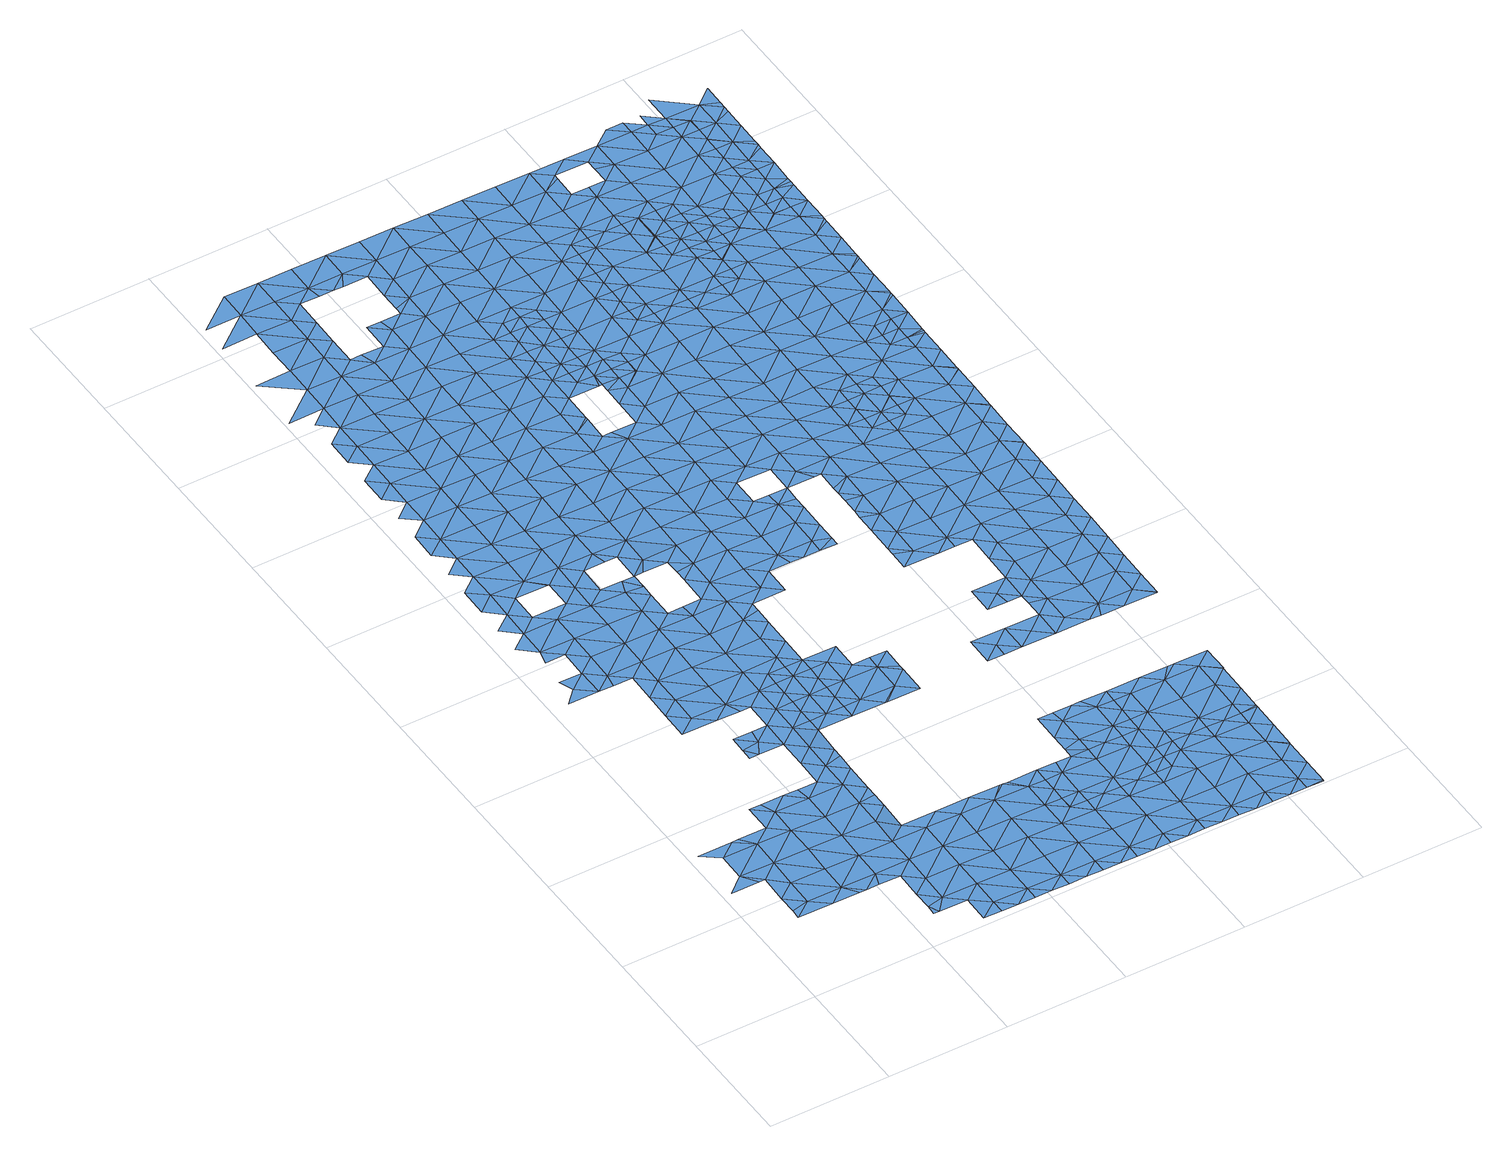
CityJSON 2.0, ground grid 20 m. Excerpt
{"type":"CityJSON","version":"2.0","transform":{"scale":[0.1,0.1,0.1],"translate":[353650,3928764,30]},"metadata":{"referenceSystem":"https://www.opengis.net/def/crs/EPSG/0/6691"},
"CityObjects":{
"waterbody1":{"type":"WaterBody","attributes":{"name":"4","class":"1140","function":"1","WaterBodyRiverFloodingRiskAttribute.description":"6","WaterBodyRiverFloodingRiskAttribute.rankOrg":"1","WaterBodyRiverFloodingRiskAttribute.adminType":"2","WaterBodyRiverFloodingRiskAttribute.scale":"L1"},"geometry":[{"type":"MultiSurface","lod":"1","boundaries":[[[0,1,2]],[[3,4,5]],[[4,3,6]],[[0,2,7]],[[8,9,0]],[[10,6,3]],[[11,9,12]],[[7,6,10]],[[3,5,13]],[[0,7,14]],[[8,12,9]],[[7,10,14]],[[0,14,8]],[[10,3,15]],[[12,8,16]],[[3,13,15]],[[15,17,10]],[[14,10,17]],[[13,18,15]],[[14,19,8]],[[16,8,20]],[[14,17,21]],[[15,18,22]],[[22,23,15]],[[14,21,19]],[[20,8,19]],[[23,24,15]],[[24,21,17]],[[25,23,22]],[[26,27,20]],[[17,15,24]],[[26,20,19]],[[28,29,30]],[[31,27,26]],[[24,32,21]],[[19,21,32]],[[33,26,19]],[[23,25,34]],[[29,35,36]],[[37,38,39]],[[29,28,35]],[[37,40,41]],[[42,35,28]],[[31,26,43]],[[34,44,23]],[[35,45,36]],[[46,43,26]],[[19,32,33]],[[34,36,45]],[[37,39,40]],[[24,23,44]],[[47,48,49]],[[45,44,34]],[[24,50,32]],[[46,26,33]],[[51,48,52]],[[44,50,24]],[[39,53,40]],[[42,54,35]],[[55,56,52]],[[57,58,42]],[[39,59,53]],[[50,60,32]],[[61,47,40]],[[32,62,33]],[[43,46,63]],[[57,64,58]],[[65,48,47]],[[66,67,68]],[[69,53,59]],[[70,68,67]],[[71,44,45]],[[40,53,61]],[[72,73,74]],[[52,75,55]],[[45,35,76]],[[73,55,74]],[[54,42,58]],[[65,77,48]],[[78,63,46]],[[68,79,66]],[[33,80,46]],[[61,65,47]],[[81,82,83]],[[64,84,58]],[[76,35,54]],[[52,48,77]],[[85,66,79]],[[86,74,55]],[[87,72,74]],[[75,86,55]],[[32,60,62]],[[44,88,50]],[[80,78,46]],[[89,69,85]],[[52,77,75]],[[69,90,53]],[[91,92,82]],[[81,91,82]],[[79,89,85]],[[93,60,50]],[[94,61,53]],[[95,54,58]],[[71,45,76]],[[71,88,44]],[[96,97,87]],[[33,62,80]],[[88,93,50]],[[70,98,68]],[[99,87,74]],[[89,90,69]],[[61,94,65]],[[100,92,91]],[[58,84,95]],[[99,74,86]],[[77,101,75]],[[102,60,93]],[[79,68,98]],[[62,60,102]],[[91,81,103]],[[80,104,78]],[[94,53,90]],[[105,106,107]],[[108,77,65]],[[106,96,107]],[[109,98,70]],[[84,110,95]],[[87,111,96]],[[76,54,112]],[[113,78,104]],[[114,71,76]],[[107,115,105]],[[112,54,95]],[[62,102,116]],[[117,103,113]],[[80,62,118]],[[89,79,119]],[[120,91,103]],[[121,99,86]],[[100,91,120]],[[62,116,118]],[[108,65,94]],[[117,113,104]],[[79,98,119]],[[110,122,95]],[[118,123,80]],[[111,87,99]],[[96,124,107]],[[80,123,104]],[[111,124,96]],[[114,76,112]],[[125,120,103]],[[126,127,115]],[[117,125,103]],[[71,128,88]],[[77,129,101]],[[130,89,119]],[[93,88,131]],[[123,132,104]],[[98,109,133]],[[90,89,134]],[[90,135,94]],[[136,128,71]],[[77,108,129]],[[121,137,99]],[[104,138,117]],[[124,139,107]],[[136,71,114]],[[107,140,115]],[[141,95,122]],[[134,89,130]],[[142,143,126]],[[133,144,98]],[[125,145,120]],[[146,143,142]],[[104,132,138]],[[98,147,119]],[[112,95,141]],[[88,128,131]],[[133,120,145]],[[117,148,125]],[[149,99,137]],[[148,117,138]],[[137,101,150]],[[147,130,119]],[[101,129,150]],[[151,146,142]],[[145,144,133]],[[90,134,135]],[[141,122,152]],[[153,142,126]],[[148,154,125]],[[155,145,125]],[[156,157,112]],[[107,139,140]],[[108,94,158]],[[151,159,160]],[[111,99,161]],[[156,112,141]],[[162,150,129]],[[149,137,150]],[[163,136,114]],[[126,115,153]],[[147,98,144]],[[114,112,157]],[[158,94,135]],[[129,108,158]],[[155,125,154]],[[161,99,149]],[[124,111,161]],[[164,160,159]],[[153,115,140]],[[165,151,142]],[[152,166,141]],[[155,167,145]],[[168,162,129]],[[157,163,114]],[[169,131,128]],[[167,170,145]],[[171,149,150]],[[162,171,150]],[[134,130,172]],[[136,173,128]],[[174,164,159]],[[144,145,170]],[[172,130,147]],[[168,129,158]],[[170,175,144]],[[139,176,140]],[[166,177,141]],[[165,142,153]],[[178,158,135]],[[151,179,159]],[[124,161,180]],[[175,181,144]],[[144,181,147]],[[139,124,176]],[[174,182,183]],[[165,179,151]],[[173,169,128]],[[141,184,156]],[[135,134,185]],[[168,186,162]],[[187,161,149]],[[134,172,185]],[[124,180,176]],[[188,149,171]],[[189,182,190]],[[176,191,140]],[[192,177,166]],[[136,163,173]],[[181,193,147]],[[147,193,172]],[[188,187,149]],[[194,135,185]],[[168,158,195]],[[178,135,194]],[[184,141,177]],[[158,178,195]],[[174,159,196]],[[157,156,184]],[[197,163,157]],[[168,198,186]],[[153,140,199]],[[200,201,190]],[[159,179,196]],[[168,195,198]],[[180,161,187]],[[202,193,181]],[[188,171,203]],[[192,204,177]],[[172,205,185]],[[206,178,194]],[[207,173,163]],[[140,191,199]],[[208,179,165]],[[186,198,209]],[[165,153,210]],[[174,196,211]],[[157,184,197]],[[169,173,212]],[[182,174,213]],[[197,207,163]],[[214,215,180]],[[172,193,216]],[[217,206,194]],[[213,174,211]],[[176,215,191]],[[153,199,210]],[[188,203,218]],[[180,187,214]],[[176,180,215]],[[202,219,193]],[[220,221,173]],[[190,182,222]],[[207,220,173]],[[212,173,221]],[[172,216,205]],[[223,224,209]],[[225,217,194]],[[208,226,179]],[[184,177,227]],[[226,211,196]],[[194,185,225]],[[177,204,227]],[[165,210,208]],[[182,213,222]],[[215,228,191]],[[191,229,199]],[[230,231,200]],[[218,209,224]],[[196,179,226]],[[232,233,234]],[[225,185,205]],[[235,193,219]],[[200,190,236]],[[187,188,237]],[[216,193,235]],[[188,218,237]],[[204,238,227]],[[187,239,214]],[[197,184,240]],[[221,220,241]],[[236,190,222]],[[199,229,210]],[[236,230,200]],[[242,243,234]],[[207,197,244]],[[216,245,205]],[[223,246,224]],[[231,230,233]],[[184,227,240]],[[218,224,237]],[[247,220,207]],[[216,235,245]],[[248,247,207]],[[217,249,250]],[[238,251,227]],[[239,187,237]],[[252,215,214]],[[213,211,253]],[[191,228,229]],[[245,254,205]],[[249,217,225]],[[207,244,248]],[[255,241,220]],[[205,256,225]],[[244,197,257]],[[210,258,208]],[[233,259,234]],[[211,226,253]],[[197,240,257]],[[253,260,213]],[[261,237,224]],[[244,257,262]],[[250,263,264]],[[230,259,233]],[[265,236,222]],[[246,261,224]],[[266,252,214]],[[249,263,250]],[[263,246,264]],[[267,255,220]],[[266,214,239]],[[205,254,256]],[[222,213,260]],[[267,220,247]],[[210,229,268]],[[269,265,222]],[[270,262,257]],[[271,230,236]],[[228,215,252]],[[226,208,258]],[[227,251,272]],[[210,268,258]],[[261,246,263]],[[240,273,257]],[[271,236,265]],[[269,222,260]],[[252,274,228]],[[228,275,229]],[[240,227,273]],[[226,276,253]],[[249,225,277]],[[225,256,277]],[[234,259,278]],[[242,234,279]],[[280,237,261]],[[251,281,272]],[[270,257,282]],[[239,237,283]],[[227,272,273]],[[284,230,271]],[[259,230,284]],[[265,269,285]],[[226,258,286]],[[234,278,279]],[[273,287,257]],[[288,289,249]],[[283,237,280]],[[275,228,274]],[[290,261,263]],[[281,291,272]],[[276,226,286]],[[256,292,277]],[[257,287,282]],[[249,277,288]],[[263,249,289]],[[266,239,293]],[[268,229,294]],[[278,259,295]],[[260,253,296]],[[260,297,269]],[[259,284,295]],[[289,290,263]],[[293,239,283]],[[298,274,252]],[[294,229,275]],[[299,286,258]],[[300,273,272]],[[285,269,301]],[[292,302,277]],[[253,276,296]],[[252,266,298]],[[295,303,278]],[[258,268,299]],[[300,272,291]],[[304,282,287]],[[280,261,290]],[[298,266,293]],[[288,277,302]],[[299,268,294]],[[305,287,273]],[[274,306,275]],[[279,278,303]],[[260,296,297]],[[301,269,297]],[[307,303,295]],[[283,280,308]],[[300,291,309]],[[310,294,275]],[[311,312,286]],[[283,313,293]],[[306,274,298]],[[304,287,314]],[[280,290,308]],[[308,313,283]],[[305,273,300]],[[315,316,301]],[[276,312,296]],[[297,315,301]],[[306,310,275]],[[317,314,287]],[[286,299,311]],[[318,279,303]],[[276,286,312]],[[305,317,287]],[[289,288,319]],[[320,290,289]],[[288,302,319]],[[309,321,300]],[[322,319,302]],[[323,299,294]],[[313,324,293]],[[325,316,315]],[[326,308,290]],[[303,307,327]],[[298,293,324]],[[328,323,294]],[[329,305,300]],[[289,319,320]],[[328,294,310]],[[330,311,299]],[[324,331,298]],[[332,315,297]],[[333,310,306]],[[334,314,317]],[[296,312,335]],[[297,296,336]],[[315,337,325]],[[322,338,319]],[[326,290,320]],[[336,296,335]],[[300,321,329]],[[339,333,306]],[[306,298,339]],[[303,327,340]],[[329,341,305]],[[305,342,317]],[[340,327,343]],[[317,344,334]],[[345,346,308]],[[338,347,319]],[[318,303,348]],[[339,298,331]],[[349,320,319]],[[330,299,323]],[[321,350,329]],[[351,310,333]],[[312,311,330]],[[341,342,305]],[[332,297,336]],[[328,310,352]],[[315,332,337]],[[308,326,345]],[[313,308,346]],[[348,303,340]],[[342,344,317]],[[352,310,351]],[[330,353,312]],[[354,323,328]],[[339,355,333]],[[350,356,329]],[[324,357,331]],[[335,312,353]],[[324,313,357]],[[358,345,326]],[[328,352,354]],[[340,343,359]],[[347,338,360]],[[349,319,347]],[[361,362,363]],[[364,365,366]],[[357,313,346]],[[361,337,362]],[[362,337,332]],[[323,367,330]],[[336,335,368]],[[369,366,365]],[[367,323,354]],[[370,355,339]],[[326,320,371]],[[372,341,329]],[[342,373,344]],[[374,359,363]],[[375,346,345]],[[376,332,336]],[[359,377,340]],[[378,329,356]],[[358,375,345]],[[335,353,368]],[[371,320,349]],[[379,344,373]],[[374,363,362]],[[339,331,380]],[[381,382,330]],[[330,383,353]],[[365,384,369]],[[378,372,329]],[[381,330,367]],[[358,326,371]],[[347,360,385]],[[386,379,387]],[[348,340,377]],[[388,342,341]],[[364,389,365]],[[331,357,380]],[[390,336,368]],[[385,360,391]],[[392,362,332]],[[385,393,347]],[[387,379,373]],[[374,377,359]],[[330,382,383]],[[367,354,394]],[[395,357,346]],[[378,356,396]],[[349,347,393]],[[397,398,353]],[[399,358,371]],[[353,383,397]],[[370,339,400]],[[395,346,375]],[[401,371,349]],[[368,353,398]],[[342,388,373]],[[339,380,400]],[[336,390,376]],[[402,367,394]],[[403,348,377]],[[394,354,404]],[[365,389,384]],[[401,349,393]],[[405,406,368]],[[396,407,378]],[[388,341,372]],[[405,368,398]],[[408,399,371]],[[387,373,409]],[[370,410,411]],[[390,368,406]],[[332,376,392]],[[410,370,400]],[[412,377,374]],[[404,413,394]],[[414,371,401]],[[389,415,384]],[[374,362,416]],[[380,357,417]],[[417,357,395]],[[402,394,418]],[[371,414,408]],[[419,415,389]],[[416,412,374]],[[413,404,420]],[[378,421,372]],[[422,373,388]],[[418,394,413]],[[380,423,400]],[[424,376,390]],[[362,392,416]],[[409,373,422]],[[421,378,407]],[[425,426,427]],[[428,411,429]],[[395,375,430]],[[428,431,420]],[[377,432,403]],[[411,410,429]],[[426,425,433]],[[434,424,390]],[[390,406,434]],[[372,435,388]],[[380,417,436]],[[437,384,415]],[[431,428,429]],[[400,438,410]],[[376,424,392]],[[439,440,441]],[[442,409,422]],[[421,407,443]],[[423,438,400]],[[430,444,395]],[[433,445,446]],[[380,436,423]],[[406,447,434]],[[445,433,425]],[[395,448,417]],[[432,377,412]],[[425,427,449]],[[410,450,429]],[[451,431,429]],[[392,452,416]],[[430,408,453]],[[441,454,439]],[[437,415,419]],[[372,421,435]],[[455,418,456]],[[446,457,458]],[[456,418,459]],[[460,455,456]],[[438,450,410]],[[461,451,429]],[[453,444,430]],[[443,462,421]],[[422,388,463]],[[447,464,434]],[[457,465,458]],[[453,408,466]],[[442,422,467]],[[456,468,460]],[[463,388,435]],[[450,461,429]],[[469,439,454]],[[470,440,439]],[[446,445,457]],[[471,467,422]],[[472,437,419]],[[473,445,425]],[[474,468,475]],[[463,471,422]],[[474,460,468]],[[476,477,465]],[[392,424,452]],[[452,478,416]],[[462,443,479]],[[462,480,421]],[[436,417,448]],[[421,480,435]],[[457,476,465]],[[459,481,456]],[[466,482,453]],[[395,444,448]],[[473,425,449]],[[483,424,434]],[[477,476,484]],[[485,472,419]],[[464,483,434]],[[412,416,478]],[[486,487,437]],[[488,464,489]],[[412,490,432]],[[470,439,469]],[[472,486,437]],[[484,491,492]],[[488,475,468]],[[489,475,488]],[[493,444,453]],[[478,490,412]],[[480,494,435]],[[495,457,445]],[[423,436,496]],[[476,491,484]],[[435,494,463]],[[487,486,469]],[[473,497,445]],[[492,491,482]],[[450,498,461]],[[436,448,496]],[[488,483,464]],[[496,499,423]],[[500,456,481]],[[449,501,473]],[[502,470,469]],[[503,461,498]],[[504,467,471]],[[483,505,424]],[[486,502,469]],[[424,506,452]],[[507,508,463]],[[453,482,493]],[[481,503,498]],[[438,423,499]],[[509,476,457]],[[507,463,494]],[[463,508,471]],[[438,510,450]],[[505,506,424]],[[493,511,444]],[[512,486,472]],[[499,510,438]],[[501,513,473]],[[514,432,490]],[[468,456,515]],[[468,516,488]],[[482,491,493]],[[517,504,471]],[[500,481,498]],[[509,491,476]],[[502,518,470]],[[452,519,478]],[[448,444,511]],[[445,497,495]],[[448,520,496]],[[517,471,508]],[[521,470,518]],[[456,500,515]],[[472,485,512]],[[522,512,485]],[[488,523,483]],[[486,524,502]],[[525,497,473]],[[457,495,509]],[[512,524,486]],[[491,526,493]],[[527,473,513]],[[528,500,498]],[[513,521,529]],[[448,511,520]],[[468,515,516]],[[521,518,529]],[[530,505,483]],[[450,510,531]],[[452,506,519]],[[498,450,532]],[[490,533,514]],[[490,478,533]],[[499,496,534]],[[535,510,499]],[[524,536,502]],[[502,537,518]],[[532,450,531]],[[532,528,498]],[[493,538,511]],[[523,488,516]],[[497,539,495]],[[527,513,529]],[[491,509,526]],[[530,506,505]],[[526,538,493]],[[533,478,519]],[[515,500,540]],[[496,520,534]],[[534,535,499]],[[536,537,502]],[[512,522,541]],[[539,509,495]],[[540,542,515]],[[518,537,529]],[[473,527,525]],[[542,543,515]],[[515,543,516]],[[500,528,540]],[[510,544,531]],[[538,545,511]],[[535,544,510]],[[483,523,530]],[[506,546,519]],[[547,514,533]],[[548,526,509]],[[520,511,545]],[[497,525,539]],[[549,512,541]],[[512,550,524]],[[551,552,516]],[[516,552,523]],[[516,543,551]],[[553,533,519]],[[546,506,530]],[[544,554,531]],[[531,555,532]],[[527,529,556]],[[557,540,528]],[[552,558,523]],[[534,520,559]],[[527,560,525]],[[524,561,536]],[[558,562,523]],[[529,537,556]],[[563,535,534]],[[509,539,548]],[[532,555,528]],[[520,545,559]],[[564,545,538]],[[530,523,562]],[[550,561,524]],[[512,549,550]],[[528,565,557]],[[538,526,566]],[[519,546,553]],[[560,527,556]],[[566,526,548]],[[536,567,537]],[[555,531,554]],[[568,569,530]],[[570,534,559]],[[549,541,571]],[[566,572,538]],[[530,562,568]],[[547,533,573]],[[574,559,545]],[[546,530,569]],[[561,567,536]],[[567,556,537]],[[555,575,528]],[[533,553,573]],[[576,545,564]],[[563,577,535]],[[539,578,548]],[[528,575,565]],[[525,560,579]],[[534,570,563]],[[539,525,578]],[[564,538,572]],[[580,545,576]],[[581,553,546]],[[582,549,571]],[[549,583,550]],[[544,535,577]],[[574,545,580]],[[583,549,582]],[[584,547,573]],[[585,586,559]],[[585,559,574]],[[525,579,578]],[[554,544,577]],[[548,587,566]],[[567,588,556]],[[589,561,550]],[[570,559,586]],[[583,589,550]],[[590,564,572]],[[546,569,581]],[[560,556,588]],[[591,565,575]],[[581,592,553]],[[553,593,573]],[[560,594,579]],[[595,563,570]],[[555,554,596]],[[581,569,597]],[[598,567,561]],[[548,578,587]],[[572,599,590]],[[554,577,596]],[[598,561,589]],[[572,566,600]],[[594,560,588]],[[570,586,595]],[[575,555,601]],[[594,602,579]],[[579,603,578]],[[563,604,577]],[[591,575,605]],[[566,587,600]],[[597,606,581]],[[600,607,572]],[[595,604,563]],[[555,596,601]],[[553,592,593]],[[608,567,598]],[[602,603,579]],[[595,586,609]],[[588,567,608]],[[584,573,610]],[[575,611,605]],[[599,572,607]],[[578,612,587]],[[610,573,593]],[[606,613,581]],[[588,614,594]],[[615,592,581]],[[575,601,611]],[[614,588,608]],[[603,612,578]],[[609,616,595]],[[596,577,617]],[[618,619,620]],[[617,577,604]],[[592,621,593]],[[587,622,600]],[[614,623,594]],[[618,599,607]],[[620,599,618]],[[594,623,602]],[[617,624,596]],[[625,605,611]],[[626,619,618]],[[627,607,600]],[[595,628,604]],[[629,616,630]],[[606,631,613]],[[632,603,602]],[[592,615,621]],[[623,632,602]],[[628,595,616]],[[633,593,621]],[[629,626,618]],[[630,626,629]],[[581,613,615]],[[601,596,634]],[[610,593,635]],[[611,636,625]],[[593,633,635]],[[587,612,622]],[[604,637,617]],[[631,638,613]],[[596,624,634]],[[628,637,604]],[[628,616,629]],[[611,601,639]],[[627,600,622]],[[640,603,632]],[[618,607,627]],[[612,603,640]],[[621,615,641]],[[642,615,613]],[[601,634,639]],[[638,642,613]],[[636,611,639]],[[610,635,643]],[[617,644,624]],[[645,612,640]],[[629,618,646]],[[647,612,645]],[[615,648,641]],[[622,612,647]],[[646,618,627]],[[629,649,628]],[[650,617,637]],[[651,642,638]],[[652,653,654]],[[655,648,615]],[[653,636,639]],[[652,636,653]],[[628,656,637]],[[635,657,643]],[[627,622,658]],[[659,660,654]],[[622,647,658]],[[617,650,644]],[[660,659,661]],[[629,646,649]],[[649,662,628]],[[663,646,627]],[[634,624,664]],[[659,665,661]],[[656,666,637]],[[667,650,637]],[[668,627,658]],[[615,642,655]],[[666,667,637]],[[628,662,656]],[[654,653,659]],[[639,634,664]],[[627,668,663]],[[651,669,642]],[[624,644,664]],[[639,670,653]],[[656,662,671]],[[672,665,659]],[[673,657,674]],[[675,643,657]],[[676,646,663]],[[674,648,673]],[[649,646,677]],[[648,655,673]],[[669,678,642]],[[679,671,662]],[[677,646,676]],[[680,650,667]],[[650,681,644]],[[642,678,655]],[[639,664,670]],[[682,683,684]],[[685,649,677]],[[682,686,669]],[[649,687,662]],[[659,688,672]],[[675,657,673]],[[680,681,650]],[[681,664,644]],[[659,653,689]],[[649,685,687]],[[690,680,667]],[[689,653,670]],[[682,684,686]],[[686,678,669]],[[687,691,662]],[[678,692,655]],[[679,662,691]],[[693,670,664]],[[659,694,688]],[[684,695,686]],[[673,655,692]],[[673,696,675]],[[697,679,691]],[[659,689,694]],[[688,694,698]],[[692,696,673]],[[690,699,680]],[[700,689,670]],[[693,664,681]],[[694,701,698]],[[693,700,670]],[[702,701,695]],[[702,698,701]],[[680,703,681]],[[704,703,680]],[[704,680,699]],[[705,706,686]],[[686,695,705]],[[675,707,708]],[[707,675,696]],[[709,693,681]],[[678,686,706]],[[710,709,681]],[[678,711,692]],[[710,681,703]],[[695,701,705]],[[694,689,712]],[[706,711,678]],[[712,689,700]],[[701,694,713]],[[713,694,714]],[[713,715,701]],[[716,705,701]],[[717,708,707]],[[715,716,701]],[[718,693,709]],[[700,693,719]],[[714,694,720]],[[707,696,721]],[[693,718,719]],[[694,712,720]],[[722,717,707]],[[696,692,723]],[[724,700,719]],[[700,725,712]],[[721,722,707]],[[705,726,706]],[[726,705,716]],[[700,724,725]],[[692,711,723]],[[727,714,720]],[[721,696,723]],[[728,720,712]],[[725,729,712]],[[730,731,706]],[[706,731,711]],[[730,706,726]],[[716,732,726]],[[712,729,728]],[[733,721,723]],[[731,734,711]],[[735,723,711]],[[736,720,728]],[[734,737,711]],[[716,738,732]],[[727,720,739]],[[737,735,711]],[[739,720,736]],[[740,726,732]],[[741,742,723]],[[738,743,732]],[[741,723,735]],[[733,723,742]],[[744,740,732]],[[743,738,745]],[[744,732,743]],[[742,741,746]]]}]},
"waterbody2":{"type":"WaterBody","attributes":{"name":"4","class":"1140","function":"1","WaterBodyRiverFloodingRiskAttribute.description":"6","WaterBodyRiverFloodingRiskAttribute.rankOrg":"2","WaterBodyRiverFloodingRiskAttribute.adminType":"2","WaterBodyRiverFloodingRiskAttribute.scale":"L1"},"geometry":[{"type":"MultiSurface","lod":"1","boundaries":[[[747,748,749]],[[748,750,749]],[[751,749,750]],[[750,748,155]],[[167,155,748]],[[750,155,154]],[[752,748,747]],[[752,753,754]],[[202,181,754]],[[175,170,754]],[[748,754,170]],[[170,167,748]],[[154,148,750]],[[755,750,148]],[[755,751,750]],[[752,754,748]],[[754,181,175]],[[219,202,754]],[[753,219,754]]]}]},
"waterbody3":{"type":"WaterBody","attributes":{"name":"4","class":"1140","function":"1","WaterBodyRiverFloodingRiskAttribute.description":"6","WaterBodyRiverFloodingRiskAttribute.rankOrg":"1","WaterBodyRiverFloodingRiskAttribute.adminType":"2","WaterBodyRiverFloodingRiskAttribute.scale":"L1"},"geometry":[{"type":"MultiSurface","lod":"1","boundaries":[[[756,749,751]],[[757,758,759]],[[758,757,760]],[[761,756,762]],[[763,758,760]],[[758,756,759]],[[758,762,756]],[[762,758,763]],[[764,762,763]],[[764,765,762]],[[765,766,762]],[[767,762,766]],[[767,761,762]],[[747,749,761]],[[749,756,761]],[[761,768,752]],[[769,219,768]],[[761,767,768]],[[752,768,753]],[[753,768,219]],[[767,769,768]],[[752,747,761]],[[759,756,755]],[[751,755,756]]]}]},
"waterbody4":{"type":"WaterBody","attributes":{"name":"4","class":"1140","function":"1","WaterBodyRiverFloodingRiskAttribute.description":"6","WaterBodyRiverFloodingRiskAttribute.rankOrg":"1","WaterBodyRiverFloodingRiskAttribute.adminType":"2","WaterBodyRiverFloodingRiskAttribute.scale":"L1"},"geometry":[{"type":"MultiSurface","lod":"1","boundaries":[[[770,771,772]],[[770,773,771]],[[773,774,775]],[[774,776,775]],[[777,778,775]],[[779,780,781]],[[771,780,782]],[[771,782,783]],[[771,773,775]],[[777,775,776]],[[779,781,784]],[[783,772,771]],[[779,782,780]],[[785,786,787]],[[787,788,785]],[[788,781,780]],[[775,785,771]],[[785,788,780]],[[780,771,785]],[[778,786,785]],[[775,778,785]]]}]},
"waterbody5":{"type":"WaterBody","attributes":{"name":"4","class":"1140","function":"1","WaterBodyRiverFloodingRiskAttribute.description":"6","WaterBodyRiverFloodingRiskAttribute.rankOrg":"2","WaterBodyRiverFloodingRiskAttribute.adminType":"2","WaterBodyRiverFloodingRiskAttribute.scale":"L1"},"geometry":[{"type":"MultiSurface","lod":"1","boundaries":[[[789,790,791]],[[792,790,789]],[[793,790,792]],[[790,793,794]],[[793,792,795]],[[796,791,797]],[[792,409,442]],[[798,409,792]],[[442,467,792]],[[792,467,795]],[[504,795,467]],[[792,789,798]],[[798,789,772]],[[770,772,789]],[[772,783,799]],[[798,772,386]],[[386,387,798]],[[790,794,791]],[[770,789,773]],[[791,800,801]],[[791,796,800]],[[779,784,802]],[[783,782,799]],[[803,802,804]],[[803,314,805]],[[799,386,772]],[[334,805,314]],[[387,409,798]],[[267,804,255]],[[282,304,803]],[[255,804,806]],[[244,262,248]],[[789,801,773]],[[773,801,774]],[[801,776,774]],[[800,776,801]],[[782,779,802]],[[782,802,799]],[[799,802,803]],[[799,803,805]],[[799,805,386]],[[379,386,805]],[[334,379,805]],[[344,379,334]],[[806,804,784]],[[804,802,784]],[[794,797,791]],[[304,314,803]],[[789,791,801]],[[793,807,794]],[[807,793,808]],[[793,795,808]],[[809,808,795]],[[794,810,797]],[[810,794,811]],[[811,794,807]],[[809,504,517]],[[504,809,795]],[[804,247,812]],[[803,804,812]],[[812,282,803]],[[247,804,267]],[[262,270,812]],[[248,262,812]],[[812,247,248]],[[270,282,812]]]}]},
"waterbody6":{"type":"WaterBody","attributes":{"name":"4","class":"1140","function":"1","WaterBodyRiverFloodingRiskAttribute.description":"6","WaterBodyRiverFloodingRiskAttribute.rankOrg":"2","WaterBodyRiverFloodingRiskAttribute.adminType":"2","WaterBodyRiverFloodingRiskAttribute.scale":"L1"},"geometry":[{"type":"MultiSurface","lod":"1","boundaries":[[[381,813,382]],[[813,455,460]],[[460,474,814]],[[814,813,460]],[[383,813,814]],[[382,813,383]],[[406,405,447]],[[397,383,814]],[[489,464,447]],[[398,397,814]],[[405,398,815]],[[447,405,815]],[[814,475,815]],[[381,367,813]],[[367,402,813]],[[813,418,455]],[[402,418,813]],[[474,475,814]],[[489,447,815]],[[489,815,475]],[[815,398,814]]]}]},
"waterbody7":{"type":"WaterBody","attributes":{"name":"4","class":"1140","function":"1","WaterBodyRiverFloodingRiskAttribute.description":"6","WaterBodyRiverFloodingRiskAttribute.rankOrg":"2","WaterBodyRiverFloodingRiskAttribute.adminType":"2","WaterBodyRiverFloodingRiskAttribute.scale":"L1"},"geometry":[{"type":"MultiSurface","lod":"1","boundaries":[[[503,451,461]],[[459,413,816]],[[503,816,451]],[[503,459,816]],[[481,459,503]],[[431,451,816]],[[431,816,413]],[[413,420,431]],[[459,418,413]]]}]},
"waterbody8":{"type":"WaterBody","attributes":{"name":"4","class":"1140","function":"1","WaterBodyRiverFloodingRiskAttribute.description":"6","WaterBodyRiverFloodingRiskAttribute.rankOrg":"2","WaterBodyRiverFloodingRiskAttribute.adminType":"2","WaterBodyRiverFloodingRiskAttribute.scale":"L1"},"geometry":[{"type":"MultiSurface","lod":"1","boundaries":[[[626,817,818]],[[817,574,818]],[[576,564,818]],[[818,580,576]],[[590,599,818]],[[630,817,626]],[[626,818,619]],[[585,574,817]],[[609,586,817]],[[609,817,630]],[[616,609,630]],[[818,599,620]],[[574,580,818]],[[586,585,817]],[[590,818,564]],[[619,818,620]]]}]},
"waterbody9":{"type":"WaterBody","attributes":{"name":"4","class":"1140","function":"1","WaterBodyRiverFloodingRiskAttribute.description":"6","WaterBodyRiverFloodingRiskAttribute.rankOrg":"2","WaterBodyRiverFloodingRiskAttribute.adminType":"2","WaterBodyRiverFloodingRiskAttribute.scale":"L1"},"geometry":[{"type":"MultiSurface","lod":"1","boundaries":[[[819,654,820]],[[568,562,821]],[[654,660,820]],[[558,552,822]],[[562,558,822]],[[562,822,821]],[[821,822,823]],[[824,825,823]],[[826,683,827]],[[638,825,828]],[[827,669,651]],[[631,606,829]],[[829,638,631]],[[638,829,825]],[[825,829,823]],[[829,821,823]],[[821,829,606]],[[827,683,682]],[[669,827,682]],[[820,830,819]],[[636,652,819]],[[625,636,819]],[[605,625,819]],[[830,605,819]],[[565,591,830]],[[565,830,831]],[[557,565,831]],[[827,828,826]],[[651,638,827]],[[827,638,828]],[[832,824,823]],[[820,660,661]],[[542,540,831]],[[557,831,540]],[[591,605,830]],[[652,654,819]],[[833,834,830]],[[569,568,821]],[[597,569,821]],[[834,822,552]],[[551,543,834]],[[543,831,834]],[[661,835,820]],[[821,606,597]],[[835,836,820]],[[820,836,833]],[[820,833,830]],[[836,832,823]],[[836,823,833]],[[822,833,823]],[[834,833,822]],[[551,834,552]],[[542,831,543]],[[661,665,835]],[[834,831,830]]]}]},
"waterbody10":{"type":"WaterBody","attributes":{"name":"4","class":"1140","function":"1","WaterBodyRiverFloodingRiskAttribute.description":"6","WaterBodyRiverFloodingRiskAttribute.rankOrg":"1","WaterBodyRiverFloodingRiskAttribute.adminType":"2","WaterBodyRiverFloodingRiskAttribute.scale":"L1"},"geometry":[{"type":"MultiSurface","lod":"1","boundaries":[[[825,824,828]],[[683,837,838]],[[683,826,837]],[[828,824,832]],[[826,828,837]],[[832,837,828]],[[832,836,837]],[[838,837,665]],[[837,836,835]],[[835,665,837]]]}]},
"waterbody11":{"type":"WaterBody","attributes":{"name":"4","class":"1140","function":"1","WaterBodyRiverFloodingRiskAttribute.description":"6","WaterBodyRiverFloodingRiskAttribute.rankOrg":"2","WaterBodyRiverFloodingRiskAttribute.adminType":"2","WaterBodyRiverFloodingRiskAttribute.scale":"L1"},"geometry":[{"type":"MultiSurface","lod":"1","boundaries":[[[672,698,839]],[[698,702,839]],[[838,839,683]],[[684,702,695]],[[702,684,839]],[[684,683,839]],[[688,698,672]],[[665,839,838]],[[665,672,839]]]}]},
"waterbody12":{"type":"WaterBody","attributes":{"name":"4","class":"1140","function":"1","WaterBodyRiverFloodingRiskAttribute.description":"6","WaterBodyRiverFloodingRiskAttribute.rankOrg":"2","WaterBodyRiverFloodingRiskAttribute.adminType":"2","WaterBodyRiverFloodingRiskAttribute.scale":"L1"},"geometry":[{"type":"MultiSurface","lod":"1","boundaries":[[[679,840,671]],[[671,666,656]],[[666,671,840]],[[690,667,666]],[[690,666,840]],[[679,841,840]],[[699,690,840]],[[841,679,697]],[[841,699,840]]]}]},
"waterbody13":{"type":"WaterBody","attributes":{"name":"4","class":"1140","function":"1","WaterBodyRiverFloodingRiskAttribute.description":"6","WaterBodyRiverFloodingRiskAttribute.rankOrg":"2","WaterBodyRiverFloodingRiskAttribute.adminType":"2","WaterBodyRiverFloodingRiskAttribute.scale":"L1"},"geometry":[{"type":"MultiSurface","lod":"1","boundaries":[[[722,721,733]],[[842,843,722]],[[726,740,730]],[[722,733,842]],[[730,844,731]],[[733,742,842]],[[730,740,844]],[[844,845,731]],[[845,737,734]],[[742,746,842]],[[734,731,845]],[[740,744,844]],[[735,737,845]],[[846,845,844]],[[847,735,845]],[[741,735,847]],[[746,741,847]],[[848,844,744]],[[849,842,850]],[[842,746,850]],[[846,844,848]],[[851,847,845]],[[852,845,846]],[[746,847,850]],[[851,845,852]],[[847,853,850]],[[854,847,851]],[[853,847,854]],[[855,856,850]],[[855,850,853]]]}]},
"waterbody14":{"type":"WaterBody","attributes":{"name":"4","class":"1140","function":"1","WaterBodyRiverFloodingRiskAttribute.description":"6","WaterBodyRiverFloodingRiskAttribute.rankOrg":"2","WaterBodyRiverFloodingRiskAttribute.adminType":"2","WaterBodyRiverFloodingRiskAttribute.scale":"L1"},"geometry":[{"type":"MultiSurface","lod":"1","boundaries":[[[738,715,857]],[[738,716,715]],[[727,739,857]],[[858,745,738]],[[713,727,857]],[[727,713,714]],[[857,739,858]],[[858,738,857]],[[715,713,857]]]}]}
},
"vertices":[
[43,272,6],[15,249,5],[61,248,5],[98,178,4],[70,171,4],[69,156,4],[70,201,4],[71,248,5],[101,317,6],[44,318,6],[99,224,4],[16,341,5],[72,340,6],[127,155,4],[100,271,6],[155,177,4],[83,340,6],[156,223,4],[172,154,4],[157,316,6],[130,339,6],[157,270,6],[183,154,4],[212,176,4],[213,222,4],[204,154,4],[158,362,6],[130,386,6],[247,60,4],[239,77,4],[238,60,4],[149,385,6],[213,269,6],[214,315,6],[240,153,4],[267,83,4],[239,107,4],[51,734,8],[29,711,8],[79,711,8],[79,756,8],[41,757,8],[295,59,4],[187,385,6],[269,176,4],[268,129,4],[215,361,6],[80,803,8],[52,826,8],[47,803,8],[269,222,4],[25,850,8],[53,872,8],[107,733,8],[324,82,4],[54,918,8],[25,896,8],[294,14,4],[323,36,4],[103,710,8],[270,268,6],[108,779,8],[271,314,6],[211,384,6],[323,13,4],[109,825,8],[134,617,7],[133,571,7],[162,593,7],[136,710,8],[190,570,7],[325,175,4],[27,989,9],[26,942,9],[55,965,10],[82,895,8],[324,129,4],[110,872,8],[244,384,6],[163,639,7],[272,360,6],[203,477,7],[188,496,7],[188,477,7],[351,13,4],[135,663,7],[82,941,9],[55,1011,10],[326,221,4],[163,686,7],[164,732,8],[217,500,7],[189,524,7],[298,244,4],[165,778,8],[380,35,4],[56,1057,10],[28,1034,10],[219,592,7],[111,964,10],[220,523,7],[139,894,8],[299,291,6],[245,476,7],[272,407,6],[29,1127,10],[28,1081,10],[57,1104,10],[166,825,8],[229,569,7],[379,12,4],[112,1010,10],[380,81,4],[245,431,6],[381,128,4],[58,1150,10],[299,317,6],[273,453,6],[299,336,6],[219,638,7],[246,523,7],[136,940,9],[407,12,4],[300,383,6],[113,1056,10],[274,499,7],[58,1196,10],[30,1173,10],[383,220,4],[166,871,8],[220,685,7],[355,243,4],[301,414,6],[247,569,7],[221,731,8],[222,777,8],[382,174,4],[139,940,9],[301,430,6],[114,1103,10],[114,1149,10],[436,34,4],[59,1242,10],[31,1220,10],[275,591,7],[275,545,7],[31,1266,10],[276,637,7],[302,475,8],[168,963,10],[167,917,8],[60,1288,10],[436,11,4],[115,1195,10],[302,498,8],[302,522,8],[437,80,4],[438,127,4],[222,824,8],[61,1334,10],[32,1312,10],[169,1009,10],[195,893,8],[439,173,4],[33,1358,10],[116,1241,10],[465,11,4],[303,545,8],[223,870,8],[411,243,4],[303,568,8],[196,939,9],[277,684,7],[439,219,4],[61,1381,10],[303,591,8],[170,1102,10],[493,33,4],[251,800,8],[117,1287,10],[169,1055,10],[304,614,8],[62,1427,11],[34,1405,10],[494,79,4],[278,730,8],[231,892,8],[225,1008,10],[225,962,10],[5,1428,9],[63,1473,11],[171,1148,10],[493,10,4],[333,637,9],[278,776,8],[251,846,8],[117,1334,10],[495,126,4],[252,866,8],[172,1194,10],[64,1520,11],[7,1521,9],[332,613,9],[232,939,9],[521,10,4],[334,729,10],[276,799,9],[495,172,4],[173,1287,10],[252,892,8],[173,1241,10],[118,1380,10],[462,242,4],[119,1426,11],[226,1054,10],[227,1101,10],[334,683,9],[307,799,9],[253,939,9],[361,613,9],[496,218,4],[468,242,4],[120,1472,11],[266,892,9],[281,915,8],[335,775,10],[174,1333,10],[550,32,4],[228,1147,10],[228,1193,10],[121,1565,11],[64,1566,11],[8,1613,9],[65,1612,11],[66,1658,11],[362,659,9],[120,1519,11],[281,961,10],[549,9,4],[282,1007,10],[550,78,4],[476,241,4],[67,1704,11],[9,1659,10],[523,149,4],[362,706,10],[308,891,9],[524,194,4],[523,171,4],[336,822,10],[308,846,10],[578,9,4],[284,1100,10],[175,1379,10],[363,734,10],[525,241,4],[363,751,10],[551,125,4],[230,1286,10],[122,1611,11],[176,1425,11],[337,914,10],[524,149,4],[337,868,10],[308,865,10],[149,1495,11],[283,1053,10],[524,217,4],[229,1240,10],[176,1471,11],[552,148,4],[149,1542,11],[606,31,4],[607,77,4],[284,1146,10],[285,1192,10],[231,1378,10],[392,774,10],[123,1657,11],[123,1703,11],[338,960,10],[606,9,4],[580,148,4],[339,1006,10],[150,1587,11],[168,1495,11],[231,1332,10],[608,124,4],[392,821,10],[393,867,10],[394,913,10],[634,8,4],[419,751,10],[340,1053,10],[286,1239,10],[151,1634,11],[232,1424,11],[233,1470,11],[340,1099,10],[287,1285,10],[663,30,4],[205,1494,11],[420,797,10],[179,1656,11],[608,147,4],[664,76,4],[341,1145,10],[183,1633,11],[395,960,10],[663,8,4],[342,1191,10],[287,1331,10],[288,1377,10],[396,1006,10],[636,147,4],[234,1517,11],[206,1541,11],[665,123,4],[180,1703,11],[449,820,10],[450,866,10],[691,7,4],[456,797,10],[343,1284,10],[396,1052,10],[229,1540,11],[451,912,10],[207,1633,11],[343,1238,10],[720,29,4],[344,1330,10],[397,1098,10],[290,1516,11],[370,1167,10],[665,146,4],[289,1423,11],[290,1469,11],[263,1540,11],[477,796,10],[398,1144,10],[236,1656,11],[721,75,4],[721,122,4],[222,1632,11],[694,146,4],[451,959,10],[452,1005,10],[506,819,10],[237,1702,11],[507,865,10],[719,7,4],[371,1208,10],[371,1214,10],[345,1376,10],[372,1261,10],[385,1167,10],[748,6,4],[453,1051,10],[480,935,10],[264,1632,11],[505,796,10],[263,1553,11],[291,1562,11],[263,1585,11],[613,470,9],[614,493,9],[585,470,9],[372,1306,10],[346,1422,11],[586,517,9],[426,1166,10],[507,911,10],[777,75,4],[722,168,4],[292,1608,11],[480,981,10],[347,1515,11],[293,1655,11],[777,29,4],[694,169,4],[454,1097,10],[373,1329,10],[373,1352,10],[373,1353,10],[642,516,9],[534,810,10],[694,191,4],[722,191,4],[778,121,4],[642,470,9],[346,1468,11],[534,795,10],[348,1561,11],[534,842,10],[400,1283,10],[509,1004,10],[776,6,4],[373,1376,10],[374,1399,11],[505,934,10],[454,1143,10],[535,887,10],[400,1306,10],[293,1701,11],[423,1260,10],[374,1422,11],[375,1445,11],[805,5,4],[536,934,10],[751,190,4],[455,1189,10],[427,1213,10],[349,1654,11],[428,1282,10],[535,907,10],[671,492,9],[349,1607,11],[510,1050,10],[429,1305,10],[699,469,9],[428,1260,10],[833,28,4],[779,167,4],[511,1142,10],[404,1514,11],[618,725,10],[590,735,10],[589,702,10],[428,1246,10],[456,1236,10],[537,980,10],[456,1259,10],[350,1700,11],[590,748,10],[403,1468,11],[834,74,4],[510,1096,10],[700,515,9],[512,1188,10],[672,585,9],[644,608,9],[643,563,9],[779,190,4],[833,5,4],[566,1003,10],[619,771,10],[591,794,10],[403,1444,11],[566,1049,10],[646,701,10],[513,1235,10],[484,1259,10],[405,1560,11],[565,957,10],[675,562,9],[429,1328,10],[457,1328,10],[619,817,10],[591,826,10],[457,1305,10],[429,1352,10],[485,1259,10],[861,6,4],[835,120,4],[431,1444,11],[592,841,10],[581,933,10],[808,189,4],[458,1375,10],[700,562,9],[701,607,9],[835,166,4],[727,491,9],[674,724,10],[430,1375,10],[430,1398,11],[620,863,10],[592,867,10],[405,1606,11],[861,4,4],[862,50,4],[486,1304,10],[593,933,10],[460,1467,11],[592,886,10],[755,468,9],[728,538,9],[700,544,9],[459,1421,11],[430,1421,11],[406,1653,11],[621,909,10],[592,898,10],[622,956,11],[862,96,4],[676,816,10],[567,1095,10],[675,770,10],[513,1281,10],[568,1141,10],[514,1327,10],[673,701,10],[729,584,9],[485,1281,10],[836,189,4],[461,1513,11],[461,1559,11],[862,98,4],[863,143,4],[677,862,10],[569,1187,10],[622,1002,11],[784,490,9],[703,700,10],[407,1699,11],[515,1374,10],[516,1420,11],[864,189,4],[730,630,9],[462,1605,11],[623,1048,11],[702,654,9],[774,467,9],[516,1466,11],[785,537,9],[732,769,10],[677,908,10],[731,723,10],[571,1326,10],[730,677,9],[517,1512,11],[569,1234,10],[570,1280,10],[463,1652,11],[624,1094,10],[625,1140,10],[786,583,9],[786,629,9],[678,955,10],[733,815,10],[543,1350,10],[812,467,9],[543,1373,10],[543,1396,11],[625,1187,11],[679,1001,10],[518,1558,11],[464,1698,11],[733,861,10],[841,490,9],[842,536,9],[544,1419,11],[544,1442,11],[519,1604,11],[626,1233,11],[627,1279,11],[787,676,9],[571,1349,10],[545,1465,11],[680,1047,10],[788,722,10],[842,582,9],[545,1489,11],[681,1140,10],[707,978,10],[600,1349,11],[734,907,10],[843,628,9],[545,1512,11],[546,1535,11],[680,1094,11],[868,466,9],[735,954,10],[519,1651,11],[708,1024,10],[628,1325,11],[708,1000,10],[682,1186,11],[789,814,10],[789,768,10],[708,1023,10],[575,1557,11],[869,467,9],[869,512,9],[520,1697,11],[708,1046,10],[709,1070,10],[790,860,10],[844,675,9],[870,559,9],[735,977,10],[628,1348,11],[575,1603,11],[576,1650,11],[845,721,10],[737,1093,10],[683,1232,11],[574,1535,11],[871,604,9],[763,977,10],[791,906,10],[684,1278,11],[845,767,10],[846,813,10],[738,1139,10],[656,1348,11],[603,1534,11],[792,953,10],[872,651,9],[737,1069,10],[577,1696,11],[684,1324,11],[847,859,10],[631,1556,11],[872,698,10],[632,1602,11],[765,1069,10],[739,1185,11],[792,999,10],[764,1022,10],[764,1000,10],[604,1626,11],[848,906,10],[873,743,10],[739,1231,11],[685,1348,11],[764,1023,10],[848,952,10],[794,1092,10],[793,1045,10],[765,1046,10],[631,1534,11],[874,790,10],[605,1664,11],[740,1277,11],[605,1673,11],[713,1347,11],[795,1138,10],[659,1533,11],[741,1323,11],[875,836,10],[633,1626,11],[688,1556,11],[634,1695,11],[796,1230,11],[875,838,10],[849,998,10],[875,882,10],[661,1625,11],[850,1044,10],[795,1184,11],[688,1533,11],[714,1370,11],[742,1370,11],[714,1393,11],[689,1602,11],[823,1115,10],[661,1672,11],[876,928,10],[742,1416,11],[714,1394,11],[714,1416,11],[851,1091,10],[877,975,10],[797,1276,11],[715,1439,11],[823,1137,10],[824,1160,10],[876,931,10],[716,1532,11],[798,1322,11],[823,1114,10],[743,1439,11],[690,1648,11],[661,1654,11],[690,1694,11],[878,1018,10],[878,1020,10],[745,1555,11],[851,1114,10],[852,1183,11],[853,1229,11],[716,1509,11],[715,1486,11],[744,1485,11],[878,1023,10],[744,1509,11],[878,1067,10],[771,1438,11],[798,1369,11],[852,1160,10],[879,1110,10],[745,1601,11],[854,1275,11],[799,1415,11],[772,1485,11],[746,1647,11],[879,1114,10],[771,1439,11],[880,1159,11],[854,1321,11],[800,1461,11],[771,1462,11],[881,1206,11],[881,1201,11],[801,1508,11],[801,1554,11],[747,1693,11],[719,1716,11],[881,1252,11],[881,1211,11],[802,1600,11],[855,1368,11],[828,1438,11],[828,1437,11],[829,1461,11],[829,1484,11],[747,1716,11],[882,1292,11],[882,1298,11],[856,1414,11],[775,1670,11],[775,1693,11],[803,1646,11],[882,1303,11],[883,1344,11],[830,1530,11],[856,1437,11],[884,1391,11],[884,1384,11],[830,1553,11],[830,1576,11],[857,1507,11],[803,1670,11],[831,1599,11],[831,1623,11],[884,1398,11],[831,1622,11],[857,1483,11],[884,1436,11],[858,1530,11],[832,1646,11],[831,1669,11],[885,1491,11],[886,1530,11],[885,1483,11],[832,1669,11],
[360,544,9],[331,544,9],[359,521,9],[330,498,9],[359,497,9],[360,567,9],[361,590,9],[332,591,9],[359,474,9],
[387,497,9],[417,473,9],[444,496,9],[415,473,9],[472,472,9],[388,544,9],[445,543,9],[473,519,9],[473,528,9],[474,565,9],[446,566,9],[416,566,9],[389,590,9],[417,612,9],
[695,261,5],[667,262,5],[695,238,4],[696,284,5],[696,307,5],[668,308,5],[697,330,5],[654,331,5],[639,331,5],[610,239,4],[610,263,5],[582,256,5],[638,239,4],[667,238,4],[582,240,4],[611,309,5],[608,331,5],[583,332,5],[582,286,5],
[724,261,5],[780,260,5],[781,306,5],[780,213,4],[837,259,5],[838,305,5],[836,212,4],[800,328,5],[810,328,5],[723,214,4],[666,215,4],[753,329,5],[724,307,5],[609,216,4],[609,170,4],[553,217,4],[665,169,4],[556,240,4],[865,282,5],[865,235,4],[864,191,4],[866,327,5],[866,283,5],[552,171,4],
[401,1329,10],[402,1375,10],[402,1421,11],
[457,1282,10],
[736,1046,10],[736,1000,10],
[685,1371,11],[686,1417,11],[574,1511,11],[573,1465,11],[630,1464,11],[658,1486,11],[658,1487,11],[687,1486,11],[687,1509,11],[659,1487,11],[631,1510,11],[628,1372,11],[572,1373,10],[658,1463,11],[629,1418,11],[572,1419,11],[686,1440,11],[658,1440,11],
[687,1463,11],[715,1462,11],
[743,1462,11],
[851,1137,10],[879,1118,10],
[804,1692,11],[776,1716,11],[858,1553,11],[859,1599,11],[887,1575,11],[860,1645,11],[886,1566,11],[804,1738,11],[860,1691,11],[887,1622,11],[887,1584,11],[888,1668,11],[888,1657,11],[888,1679,11],[889,1714,11],
[857,1460,11],[885,1475,11]
]}
